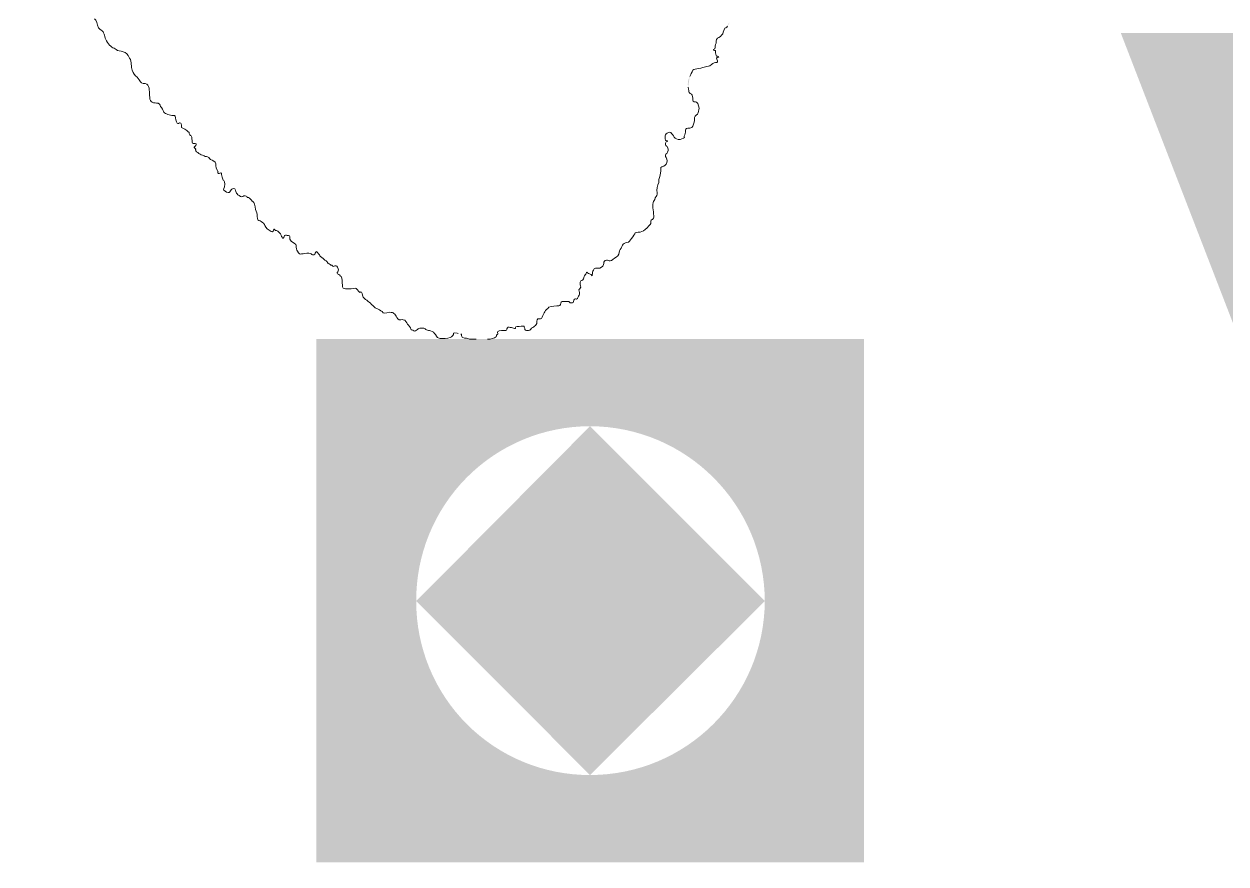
# Model space of a CAD drawing. Header units: millimetres. Extents: x 7106 to 73427, y -466 to 50348.
# Drawn here: x 34011.1 to 34182, y 24220.6 to 24340 of the extents above; entities that cross this region are included whole.
import ezdxf

# ---------------------------------------------------------------- set-up
doc = ezdxf.new("R2010")
doc.units = ezdxf.units.MM
doc.layers.add('Cotas', color=1, linetype='Continuous')
doc.layers.add('PDF11_Geometry', color=7, linetype='Continuous')
doc.layers.add('PDF11_Solid Fills', color=252, linetype='Continuous', true_color=0x8c8f90)

# ---------------------------------------------------------------- blocks, each defined once
blk = doc.blocks.new('AW-GEV-264B-370 a')
at = {"layer": 'PDF11_Solid Fills', "transparency": 33554559}
h = blk.add_hatch(color=1, dxfattribs=at)
h.paths.add_polyline_path([(-214.2593, 28.5565), (-214.2746, 28.5565)], flags=0)
h.paths.add_polyline_path([(-212.4079, 30.0774), (-212.4274, 30.0551)], flags=0)
h.paths.add_polyline_path([(-212.4315, 29.9982), (-212.4482, 29.9732)], flags=0)
h.paths.add_polyline_path([(-212.5038, 29.9371), (-212.5246, 29.9218), (-212.5399, 29.894)], flags=0)
h.paths.add_polyline_path([(-212.5774, 29.8468), (-212.6079, 29.8232), (-212.6176, 29.7829)], flags=0)
h.paths.add_polyline_path([(-212.6774, 29.7079), (-212.6815, 29.6871), (-212.7024, 29.6704), (-212.7232, 29.6579), (-212.7343, 29.6537), (-212.7385, 29.6329), (-212.7718, 29.5926), (-212.8051, 29.5524)], flags=0)
h.paths.add_polyline_path([(-212.9468, 29.4371, 0.008246), (-212.9246, 29.4621)], flags=0)
h.paths.add_polyline_path([(-212.9468, 29.4371), (-212.9732, 29.4162), (-213.0162, 29.3565), (-213.0454, 29.319)], flags=0)
h.paths.add_polyline_path([(-213.769, 28.5815), (-213.7871, 28.5496)], flags=0)
h.paths.add_polyline_path([(-214.9662, 27.2704, 0.016363), (-215.0204, 27.1982)], flags=0)
h.paths.add_polyline_path([(-216.1162, 25.8315, 0.147633), (-216.1385, 25.7954)], flags=0)
h.paths.add_polyline_path([(-216.4496, 25.3801, 0.19653), (-216.4621, 25.294)], flags=0)
h.paths.add_polyline_path([(-218.1162, 23.2149), (-218.2121, 23.2149)], flags=0)
h.paths.add_polyline_path([(-218.3607, 23.2635, 0.002706), (-218.3371, 23.2593)], flags=0)
h.paths.add_polyline_path([(-221.9399, 29.2871, 0.064397), (-221.9107, 29.3162)], flags=0)
h.paths.add_polyline_path([(-221.9107, 29.3162), (-221.8926, 29.3607)], flags=0)
h.paths.add_polyline_path([(-221.744, 29.7024), (-221.7079, 29.7482), (-221.6621, 29.7732)], flags=0)
h.paths.add_polyline_path([(-221.3343, 30.0482, 0.026324), (-221.3371, 29.994)], flags=0)
h.paths.add_polyline_path([(-221.3343, 30.0482), (-221.3037, 30.0871), (-221.2524, 30.1399), (-221.2149, 30.2051), (-221.2329, 30.2537)], flags=0)
h.paths.add_polyline_path([(-220.7649, 30.7218), (-220.7343, 30.7787), (-220.7093, 30.801)], flags=0)
h.paths.add_polyline_path([(-220.319, 31.1274, 0.012202), (-220.3593, 31.1343)], flags=0)
h.paths.add_polyline_path([(-219.9718, 31.3913), (-219.9343, 31.4204)], flags=0)
h.paths.add_polyline_path([(-219.5857, 31.3718), (-219.5621, 31.344)], flags=0)
h.paths.add_polyline_path([(-218.8496, 30.7579), (-218.8496, 30.7371)], flags=0)
h.paths.add_polyline_path([(-218.426, 30.1371, 0.036638), (-218.4287, 30.169)], flags=0)
blk.add_hatch(color=1, dxfattribs=at).paths.add_polyline_path([(-205.4842, 25.7393), (-208.1314, 18.8907), (-210.2439, 18.8907), (-212.8939, 25.7393), (-210.2994, 25.7393), (-209.1883, 22.1407), (-208.0758, 25.7393)])
h = blk.add_hatch(color=1, dxfattribs=at)
h.paths.add_polyline_path([(-218.7054, 21.0571, 0.416062), (-217.2721, 19.6237)], flags=0)
h.paths.add_polyline_path([(-217.2721, 22.4987, 0.415941), (-218.7054, 21.0571)], flags=0)
h.paths.add_polyline_path([(-215.8304, 21.0571, 0.412573), (-217.2721, 22.4987)], flags=0)
h.paths.add_polyline_path([(-217.2721, 19.6237, 0.412679), (-215.8304, 21.0571)], flags=0)
h.paths.add_polyline_path([(-219.5304, 18.9029), (-215.011, 18.9029), (-215.011, 23.2168), (-219.5304, 23.2168)], flags=0)
at = {"layer": 'PDF11_Solid Fills', "true_color": 0xffffff, "transparency": 33554559}
h = blk.add_hatch(color=7, dxfattribs=at)
h.paths.add_polyline_path([(-217.2728, 20.3407, 0.417703), (-216.5506, 21.0574)], flags=0)
h.paths.add_polyline_path([(-217.9922, 21.0574, 0.413449), (-217.2728, 20.3407)], flags=0)
h.paths.add_polyline_path([(-217.2728, 21.781, 0.411447), (-217.9922, 21.0574)], flags=0)
h.paths.add_polyline_path([(-216.5506, 21.0574, 0.415709), (-217.2728, 21.781)], flags=0)
at = {"layer": 'PDF11_Geometry', "color": 1, "lineweight": 9}
for points in [[(-221.326, 25.7829), (-221.3371, 25.8065), (-221.344, 25.8496), (-221.3579, 25.8579)], [(-221.2885, 25.7482), (-221.294, 25.7663), (-221.3093, 25.7607), (-221.326, 25.7829)], [(-216.1385, 25.7954), (-216.144, 25.7829), (-216.1607, 25.7829), (-216.1635, 25.7732)], [(-221.2524, 25.6621), (-221.2732, 25.694), (-221.276, 25.7287), (-221.2885, 25.7482)], [(-216.2287, 25.6857), (-216.2357, 25.6649), (-216.2287, 25.6649), (-216.2357, 25.6454)], [(-216.1871, 25.7218), (-216.1954, 25.7051), (-216.2232, 25.7024), (-216.2287, 25.6857)], [(-216.1635, 25.7732), (-216.1746, 25.7607), (-216.169, 25.7343), (-216.1871, 25.7218)], [(-221.1815, 25.6051), (-221.201, 25.6162), (-221.2301, 25.6246), (-221.2524, 25.6621)], [(-221.1232, 25.5857), (-221.1468, 25.5926), (-221.1649, 25.5899), (-221.1815, 25.6051)], [(-221.069, 25.5329), (-221.0843, 25.5649), (-221.0996, 25.5788), (-221.1232, 25.5857)], [(-216.2412, 25.6107), (-216.2412, 25.6107), (-216.2579, 25.6051), (-216.2524, 25.5996)], [(-216.2524, 25.5996), (-216.244, 25.5926), (-216.2357, 25.6024), (-216.2357, 25.5899)], [(-216.2357, 25.6454), (-216.2412, 25.6246), (-216.2412, 25.6107), (-216.2412, 25.6107)], [(-216.2357, 25.5899), (-216.2357, 25.5732), (-216.2357, 25.5524), (-216.2287, 25.5496)], [(-221.0496, 25.4329), (-221.0579, 25.4621), (-221.0496, 25.501), (-221.069, 25.5329)], [(-216.269, 25.4801), (-216.2871, 25.4635), (-216.3037, 25.4635), (-216.3204, 25.4621)], [(-216.226, 25.4968), (-216.2385, 25.4968), (-216.2551, 25.4912), (-216.269, 25.4801)], [(-216.2287, 25.5496), (-216.226, 25.5468), (-216.2135, 25.5496), (-216.2107, 25.544)], [(-216.2274, 25.5329), (-216.2287, 25.5232), (-216.2107, 25.4982), (-216.226, 25.4968)], [(-216.2107, 25.544), (-216.2107, 25.5371), (-216.2232, 25.544), (-216.2274, 25.5329)], [(-221.0079, 25.3746), (-221.0232, 25.3926), (-221.0399, 25.4037), (-221.0496, 25.4329)], [(-216.4301, 25.419), (-216.4426, 25.3954), (-216.4399, 25.3996), (-216.4496, 25.3801)], [(-216.3912, 25.4454), (-216.4107, 25.4371), (-216.4204, 25.4454), (-216.4301, 25.419)], [(-216.3204, 25.4621), (-216.351, 25.4524), (-216.369, 25.4482), (-216.3912, 25.4454)], [(-220.9787, 25.3371), (-220.9857, 25.3496), (-220.9926, 25.3593), (-221.0079, 25.3746)], [(-220.9274, 25.3176), (-220.944, 25.3274), (-220.9746, 25.319), (-220.9787, 25.3371)], [(-220.9024, 25.2107), (-220.9107, 25.2412), (-220.8982, 25.3051), (-220.9274, 25.3176)], [(-216.4621, 25.294), (-216.4565, 25.2635), (-216.4593, 25.2635), (-216.4537, 25.2482)], [(-220.8829, 25.1704), (-220.8982, 25.176), (-220.9024, 25.1843), (-220.9024, 25.2107)], [(-216.4537, 25.2482), (-216.4426, 25.2329), (-216.4371, 25.2412), (-216.4301, 25.2287)], [(-216.4301, 25.2287), (-216.4218, 25.2149), (-216.4246, 25.1899), (-216.4204, 25.176)], [(-220.8343, 25.1607), (-220.8496, 25.1635), (-220.869, 25.1607), (-220.8829, 25.1704)], [(-220.8065, 25.1246), (-220.819, 25.1385), (-220.8135, 25.1537), (-220.8343, 25.1607)], [(-220.7829, 25.0815), (-220.7926, 25.0857), (-220.7899, 25.1121), (-220.8065, 25.1246)], [(-220.744, 25.0662), (-220.7565, 25.069), (-220.7718, 25.0746), (-220.7829, 25.0815)], [(-216.4204, 25.176), (-216.4121, 25.169), (-216.4051, 25.1746), (-216.3926, 25.169)], [(-216.3732, 25.1065), (-216.3801, 25.094), (-216.3801, 25.069), (-216.3954, 25.0621)], [(-216.3926, 25.169), (-216.3801, 25.1607), (-216.369, 25.119), (-216.3732, 25.1065)], [(-220.6982, 25.0607), (-220.7149, 25.0607), (-220.7274, 25.0593), (-220.744, 25.0662)], [(-220.6815, 25.0065), (-220.6926, 25.026), (-220.6885, 25.0607), (-220.6982, 25.0607)], [(-220.6565, 24.9982), (-220.6732, 24.9926), (-220.6732, 24.9912), (-220.6815, 25.0065)], [(-220.6426, 24.9718), (-220.6426, 24.9829), (-220.6399, 25.001), (-220.6565, 24.9982)], [(-216.4121, 25.0051), (-216.4204, 24.9815), (-216.4218, 24.9593), (-216.4496, 24.9565)], [(-216.4093, 25.0343), (-216.4121, 25.0246), (-216.4051, 25.0274), (-216.4121, 25.0051)], [(-216.3954, 25.0621), (-216.4093, 25.0496), (-216.4093, 25.0496), (-216.4093, 25.0343)], [(-220.5982, 24.9357), (-220.619, 24.9524), (-220.6496, 24.9565), (-220.6426, 24.9718)], [(-220.5774, 24.9121), (-220.5815, 24.9274), (-220.5774, 24.9162), (-220.5982, 24.9357)], [(-220.5621, 24.8913), (-220.5704, 24.8982), (-220.5746, 24.9024), (-220.5774, 24.9121)], [(-220.5537, 24.8412), (-220.5551, 24.8565), (-220.5524, 24.8829), (-220.5621, 24.8913)], [(-216.6246, 24.919), (-216.644, 24.9162), (-216.651, 24.9024), (-216.651, 24.8913)], [(-216.651, 24.8913), (-216.651, 24.8774), (-216.651, 24.851), (-216.6496, 24.8537)], [(-216.5912, 24.9024), (-216.6037, 24.9162), (-216.6065, 24.9274), (-216.6246, 24.919)], [(-216.5579, 24.8662), (-216.576, 24.8732), (-216.5815, 24.8871), (-216.5912, 24.9024)], [(-216.4912, 24.8996), (-216.5051, 24.8871), (-216.4815, 24.8774), (-216.501, 24.8732)], [(-216.4857, 24.9399), (-216.4857, 24.9329), (-216.4815, 24.9121), (-216.4912, 24.8996)], [(-216.4496, 24.9565), (-216.476, 24.9565), (-216.4815, 24.9524), (-216.4857, 24.9399)], [(-220.5274, 24.8288), (-220.5399, 24.8329), (-220.5524, 24.8218), (-220.5537, 24.8412)], [(-220.5274, 24.7885), (-220.5385, 24.7954), (-220.5399, 24.7954), (-220.5315, 24.8051)], [(-220.5315, 24.8051), (-220.5204, 24.8135), (-220.5135, 24.826), (-220.5274, 24.8288)], [(-220.526, 24.776), (-220.526, 24.7843), (-220.5162, 24.7829), (-220.5274, 24.7885)], [(-216.6496, 24.8537), (-216.644, 24.8565), (-216.6246, 24.8468), (-216.6357, 24.8454)], [(-216.6357, 24.8454), (-216.6496, 24.8412), (-216.6496, 24.8371), (-216.6496, 24.8218)], [(-216.6496, 24.8218), (-216.6496, 24.8065), (-216.6357, 24.8065), (-216.6315, 24.7982)], [(-216.6315, 24.7982), (-216.6288, 24.7885), (-216.6218, 24.776), (-216.6315, 24.7579)], [(-216.501, 24.8732), (-216.5204, 24.8676), (-216.5385, 24.8537), (-216.5579, 24.8662)], [(-220.4996, 24.7468), (-220.5093, 24.7579), (-220.526, 24.7635), (-220.526, 24.776)], [(-220.4676, 24.7329), (-220.4871, 24.7357), (-220.4899, 24.744), (-220.4996, 24.7468)], [(-220.4357, 24.7218), (-220.4551, 24.7218), (-220.4551, 24.7301), (-220.4676, 24.7329)], [(-220.4093, 24.7065), (-220.4176, 24.7176), (-220.4218, 24.719), (-220.4357, 24.7218)], [(-220.3635, 24.6746), (-220.376, 24.6912), (-220.4037, 24.6912), (-220.4093, 24.7065)], [(-216.6357, 24.6871), (-216.6385, 24.6676), (-216.644, 24.6482), (-216.6635, 24.6426)], [(-216.6315, 24.7579), (-216.6426, 24.7412), (-216.651, 24.7412), (-216.6496, 24.7218)], [(-216.6496, 24.7218), (-216.644, 24.7038), (-216.6357, 24.7121), (-216.6357, 24.6871)], [(-220.3482, 24.6093), (-220.3635, 24.6343), (-220.351, 24.6593), (-220.3635, 24.6746)], [(-220.3412, 24.5871), (-220.3426, 24.6051), (-220.3343, 24.5871), (-220.3482, 24.6093)], [(-220.3176, 24.5871), (-220.326, 24.5871), (-220.3343, 24.5746), (-220.3412, 24.5871)], [(-220.3051, 24.5524), (-220.3163, 24.5635), (-220.3051, 24.5829), (-220.3176, 24.5871)], [(-216.6885, 24.6176), (-216.6871, 24.5968), (-216.6899, 24.5774), (-216.6996, 24.5496)], [(-216.6635, 24.6426), (-216.6746, 24.6343), (-216.6899, 24.6426), (-216.6885, 24.6176)], [(-220.2912, 24.5246), (-220.301, 24.5246), (-220.301, 24.5412), (-220.3051, 24.5524)], [(-220.2912, 24.4579), (-220.2815, 24.469), (-220.2815, 24.5204), (-220.2912, 24.5246)], [(-216.7135, 24.4885), (-216.726, 24.4579), (-216.7162, 24.4232), (-216.719, 24.4107)], [(-216.6996, 24.5496), (-216.7093, 24.5246), (-216.6954, 24.5176), (-216.7135, 24.4885)], [(-220.269, 24.4287), (-220.2885, 24.4385), (-220.301, 24.4496), (-220.2912, 24.4579)], [(-220.2371, 24.4385), (-220.2426, 24.4287), (-220.2524, 24.4176), (-220.269, 24.4287)], [(-220.2107, 24.4579), (-220.2246, 24.4551), (-220.2315, 24.4496), (-220.2371, 24.4385)], [(-220.1885, 24.4204), (-220.194, 24.4371), (-220.1968, 24.4579), (-220.2107, 24.4579)], [(-220.1537, 24.3926), (-220.1732, 24.4037), (-220.1815, 24.4107), (-220.1885, 24.4204)], [(-220.1162, 24.3982), (-220.1301, 24.3982), (-220.1399, 24.3857), (-220.1537, 24.3926)], [(-220.0968, 24.3843), (-220.1037, 24.3857), (-220.101, 24.3982), (-220.1162, 24.3982)], [(-216.719, 24.4107), (-216.719, 24.3982), (-216.7343, 24.3857), (-216.7385, 24.3676)], [(-220.0649, 24.3607), (-220.0718, 24.3746), (-220.0871, 24.3843), (-220.0968, 24.3843)], [(-220.044, 24.344), (-220.0524, 24.3537), (-220.0537, 24.3482), (-220.0649, 24.3607)], [(-220.026, 24.2704), (-220.0357, 24.2829), (-220.0343, 24.3343), (-220.044, 24.344)], [(-216.7538, 24.3274), (-216.7593, 24.2968), (-216.7385, 24.2287), (-216.7496, 24.2135)], [(-216.7385, 24.3676), (-216.744, 24.3496), (-216.751, 24.3565), (-216.7538, 24.3274)], [(-220.0135, 24.2107), (-220.0204, 24.2315), (-220.0135, 24.2551), (-220.026, 24.2704)], [(-219.9829, 24.1871), (-219.9968, 24.194), (-220.0135, 24.1885), (-220.0135, 24.2107)], [(-216.7496, 24.2135), (-216.7593, 24.194), (-216.7704, 24.2065), (-216.7704, 24.1885)], [(-219.9551, 24.1524), (-219.9551, 24.1676), (-219.9704, 24.176), (-219.9829, 24.1871)], [(-219.9024, 24.1037), (-219.9232, 24.1162), (-219.9482, 24.1371), (-219.9551, 24.1524)], [(-219.8801, 24.1218), (-219.8843, 24.1135), (-219.8843, 24.0954), (-219.9024, 24.1037)], [(-219.8565, 24.1107), (-219.8732, 24.1107), (-219.8746, 24.1274), (-219.8801, 24.1218)], [(-219.826, 24.0843), (-219.8371, 24.0982), (-219.8426, 24.1079), (-219.8565, 24.1107)], [(-216.8982, 24.0926), (-216.9024, 24.0843), (-216.9162, 24.0649), (-216.9301, 24.0454)], [(-216.8454, 24.1024), (-216.8593, 24.0968), (-216.8912, 24.0982), (-216.8982, 24.0926)], [(-216.7857, 24.151), (-216.8079, 24.1246), (-216.826, 24.1079), (-216.8454, 24.1024)], [(-216.7704, 24.1885), (-216.7732, 24.1676), (-216.7649, 24.1718), (-216.7857, 24.151)], [(-219.8079, 24.0496), (-219.8149, 24.0593), (-219.8149, 24.0662), (-219.826, 24.0843)], [(-219.7912, 24.0704), (-219.7954, 24.0579), (-219.7982, 24.044), (-219.8079, 24.0496)], [(-219.7593, 24.0704), (-219.7732, 24.0704), (-219.7801, 24.076), (-219.7912, 24.0704)], [(-219.7468, 24.0412), (-219.7496, 24.0579), (-219.7399, 24.0704), (-219.7593, 24.0704)], [(-219.7121, 24.0065), (-219.7343, 24.0204), (-219.7426, 24.0274), (-219.7468, 24.0412)], [(-219.6954, 23.9746), (-219.6954, 23.9912), (-219.6871, 23.9912), (-219.7121, 24.0065)], [(-217.0051, 23.9912), (-217.0093, 23.9746), (-217.0232, 23.9579), (-217.0274, 23.944)], [(-216.9676, 24.0135), (-216.9871, 24.0121), (-216.994, 24.0024), (-217.0051, 23.9912)], [(-216.9301, 24.0454), (-216.944, 24.0301), (-216.9468, 24.0149), (-216.9676, 24.0135)], [(-219.676, 23.9287), (-219.6885, 23.9468), (-219.6954, 23.9551), (-219.6954, 23.9746)], [(-219.6385, 23.9204), (-219.6607, 23.9204), (-219.6607, 23.9093), (-219.676, 23.9287)], [(-219.5801, 23.9232), (-219.5926, 23.9287), (-219.6232, 23.9232), (-219.6385, 23.9204)], [(-219.5607, 23.9121), (-219.5704, 23.9121), (-219.5663, 23.9204), (-219.5801, 23.9232)], [(-219.5343, 23.9343), (-219.5426, 23.9204), (-219.5399, 23.9093), (-219.5607, 23.9121)], [(-219.5107, 23.9204), (-219.5218, 23.9343), (-219.5301, 23.9468), (-219.5343, 23.9343)], [(-219.4829, 23.8899), (-219.5024, 23.9024), (-219.4996, 23.9051), (-219.5107, 23.9204)], [(-217.0551, 23.8926), (-217.076, 23.8801), (-217.094, 23.8621), (-217.1051, 23.8621)], [(-217.0274, 23.944), (-217.0315, 23.9246), (-217.0315, 23.9051), (-217.0551, 23.8926)], [(-219.4482, 23.8621), (-219.4635, 23.8676), (-219.4676, 23.876), (-219.4829, 23.8899)], [(-219.4246, 23.8371), (-219.4385, 23.8412), (-219.4343, 23.851), (-219.4482, 23.8621)], [(-219.3954, 23.8218), (-219.4051, 23.8288), (-219.4121, 23.8246), (-219.4246, 23.8371)], [(-219.376, 23.8218), (-219.3829, 23.8162), (-219.3926, 23.8121), (-219.3954, 23.8218)], [(-219.3496, 23.7968), (-219.3565, 23.8162), (-219.3621, 23.8246), (-219.376, 23.8218)], [(-219.3565, 23.7663), (-219.3482, 23.7732), (-219.344, 23.7815), (-219.3496, 23.7968)], [(-217.2371, 23.7968), (-217.2454, 23.7774), (-217.2538, 23.7732), (-217.2524, 23.7663)], [(-217.1913, 23.8024), (-217.2079, 23.7968), (-217.2232, 23.8107), (-217.2371, 23.7968)], [(-217.1593, 23.8412), (-217.1593, 23.8288), (-217.1704, 23.8079), (-217.1913, 23.8024)], [(-217.1371, 23.8676), (-217.151, 23.8676), (-217.1593, 23.8565), (-217.1593, 23.8412)], [(-217.1051, 23.8621), (-217.119, 23.8593), (-217.1246, 23.8676), (-217.1371, 23.8676)], [(-219.3426, 23.7482), (-219.3524, 23.7537), (-219.3621, 23.7565), (-219.3565, 23.7663)], [(-219.319, 23.719), (-219.3287, 23.7412), (-219.3343, 23.7412), (-219.3426, 23.7482)], [(-219.3121, 23.6468), (-219.3149, 23.6649), (-219.3149, 23.6968), (-219.319, 23.719)], [(-217.3399, 23.701), (-217.3524, 23.694), (-217.3524, 23.694), (-217.3524, 23.6732)], [(-217.3218, 23.7274), (-217.3246, 23.7162), (-217.326, 23.7079), (-217.3399, 23.701)], [(-217.3037, 23.7607), (-217.3037, 23.751), (-217.319, 23.7412), (-217.3218, 23.7274)], [(-217.2857, 23.7565), (-217.294, 23.7676), (-217.3037, 23.7732), (-217.3037, 23.7607)], [(-217.2579, 23.7412), (-217.2662, 23.7551), (-217.2718, 23.751), (-217.2857, 23.7565)], [(-217.2524, 23.7663), (-217.2524, 23.7565), (-217.2524, 23.7274), (-217.2579, 23.7412)], [(-219.276, 23.6315), (-219.2926, 23.6315), (-219.3107, 23.6315), (-219.3121, 23.6468)], [(-219.2079, 23.6357), (-219.2218, 23.6357), (-219.2607, 23.6274), (-219.276, 23.6315)], [(-219.1815, 23.6121), (-219.1926, 23.6274), (-219.1968, 23.6357), (-219.2079, 23.6357)], [(-219.1621, 23.6065), (-219.1704, 23.6065), (-219.169, 23.5926), (-219.1815, 23.6121)], [(-219.1426, 23.5635), (-219.151, 23.5829), (-219.151, 23.6065), (-219.1621, 23.6065)], [(-217.3524, 23.6357), (-217.3621, 23.6232), (-217.3676, 23.6315), (-217.3621, 23.6121)], [(-217.3621, 23.6121), (-217.3579, 23.5926), (-217.3565, 23.5926), (-217.3621, 23.5801)], [(-217.3524, 23.6732), (-217.3565, 23.6621), (-217.3412, 23.6468), (-217.3524, 23.6357)], [(-219.101, 23.5274), (-219.119, 23.5468), (-219.1288, 23.5399), (-219.1426, 23.5635)], [(-219.026, 23.4649), (-219.0454, 23.4732), (-219.0801, 23.5107), (-219.101, 23.5274)], [(-217.5093, 23.5204), (-217.5149, 23.5107), (-217.5149, 23.4912), (-217.5301, 23.4912)], [(-217.4551, 23.5274), (-217.4676, 23.526), (-217.5051, 23.5301), (-217.5093, 23.5204)], [(-217.4274, 23.5149), (-217.444, 23.5149), (-217.4413, 23.5274), (-217.4551, 23.5274)], [(-217.4051, 23.5371), (-217.4121, 23.5204), (-217.4093, 23.5149), (-217.4274, 23.5149)], [(-217.3843, 23.5468), (-217.3954, 23.5468), (-217.3954, 23.5537), (-217.4051, 23.5371)], [(-217.3621, 23.5801), (-217.3704, 23.569), (-217.3704, 23.5496), (-217.3843, 23.5468)], [(-218.9774, 23.4343), (-218.9871, 23.4482), (-219.001, 23.4538), (-219.026, 23.4649)], [(-218.9107, 23.4371), (-218.9301, 23.4426), (-218.9649, 23.4232), (-218.9774, 23.4343)], [(-218.8829, 23.4232), (-218.8954, 23.4315), (-218.8954, 23.4343), (-218.9107, 23.4371)], [(-218.8579, 23.3829), (-218.8718, 23.3996), (-218.8718, 23.4135), (-218.8829, 23.4232)], [(-217.6621, 23.4107), (-217.669, 23.3899), (-217.6649, 23.3899), (-217.6801, 23.3829)], [(-217.6454, 23.4426), (-217.651, 23.4274), (-217.6537, 23.4315), (-217.6621, 23.4107)], [(-217.6107, 23.4787), (-217.6246, 23.4676), (-217.6371, 23.4565), (-217.6454, 23.4426)], [(-217.5301, 23.4912), (-217.544, 23.4885), (-217.594, 23.4912), (-217.6107, 23.4787)], [(-218.8121, 23.376), (-218.8246, 23.3815), (-218.8412, 23.369), (-218.8579, 23.3829)], [(-218.7774, 23.3412), (-218.7801, 23.3482), (-218.7968, 23.376), (-218.8121, 23.376)], [(-218.751, 23.2996), (-218.751, 23.3121), (-218.7676, 23.3301), (-218.7774, 23.3412)], [(-218.726, 23.2857), (-218.7315, 23.294), (-218.751, 23.2899), (-218.751, 23.2996)], [(-218.6954, 23.2968), (-218.7037, 23.2899), (-218.719, 23.2732), (-218.726, 23.2857)], [(-218.6649, 23.3065), (-218.6815, 23.3065), (-218.6857, 23.3065), (-218.6954, 23.2968)], [(-218.6274, 23.2968), (-218.6288, 23.3051), (-218.651, 23.3107), (-218.6649, 23.3065)], [(-218.5968, 23.2871), (-218.6079, 23.2871), (-218.6204, 23.2912), (-218.6274, 23.2968)], [(-217.9537, 23.3107), (-217.9649, 23.2968), (-217.9537, 23.2899), (-217.9649, 23.2871)], [(-217.9301, 23.3135), (-217.9426, 23.3121), (-217.9468, 23.3204), (-217.9537, 23.3107)], [(-217.8954, 23.3037), (-217.9051, 23.3065), (-217.9162, 23.3135), (-217.9301, 23.3135)], [(-217.8829, 23.319), (-217.8899, 23.3135), (-217.8843, 23.2996), (-217.8954, 23.3037)], [(-217.8246, 23.3232), (-217.8412, 23.3232), (-217.8718, 23.3204), (-217.8829, 23.319)], [(-217.8107, 23.3051), (-217.8218, 23.319), (-217.8079, 23.3232), (-217.8246, 23.3232)], [(-217.7801, 23.2871), (-217.8079, 23.2857), (-217.8079, 23.2926), (-217.8107, 23.3051)], [(-217.744, 23.3135), (-217.7607, 23.3037), (-217.7607, 23.2899), (-217.7801, 23.2871)], [(-217.7162, 23.3371), (-217.726, 23.3232), (-217.7315, 23.3204), (-217.744, 23.3135)], [(-217.7065, 23.376), (-217.7135, 23.3579), (-217.7051, 23.3482), (-217.7162, 23.3371)], [(-217.6801, 23.3829), (-217.6926, 23.3815), (-217.7024, 23.3899), (-217.7065, 23.376)], [(-218.5551, 23.2635), (-218.5649, 23.2774), (-218.5843, 23.2871), (-218.5968, 23.2871)], [(-218.5287, 23.2287), (-218.5287, 23.2287), (-218.544, 23.2524), (-218.5551, 23.2635)], [(-218.501, 23.2204), (-218.5079, 23.2204), (-218.5287, 23.2287), (-218.5287, 23.2287)], [(-218.426, 23.2287), (-218.4454, 23.2246), (-218.4926, 23.2204), (-218.501, 23.2204)], [(-218.3982, 23.2537), (-218.4037, 23.2426), (-218.4093, 23.2371), (-218.426, 23.2287)], [(-218.3857, 23.269), (-218.3982, 23.269), (-218.3982, 23.2635), (-218.3982, 23.2537)], [(-218.3607, 23.2635), (-218.3607, 23.2635), (-218.3704, 23.269), (-218.3857, 23.269)], [(-218.3274, 23.2329), (-218.3301, 23.2385), (-218.3301, 23.2551), (-218.3371, 23.2593)], [(-218.2801, 23.2204), (-218.2912, 23.2246), (-218.326, 23.226), (-218.3274, 23.2329)], [(-218.2121, 23.2149), (-218.2301, 23.2149), (-218.2649, 23.2149), (-218.2801, 23.2204)], [(-218.0524, 23.2315), (-218.0593, 23.2287), (-218.0857, 23.2149), (-218.1162, 23.2149)], [(-218.0371, 23.2537), (-218.0482, 23.2524), (-218.0399, 23.2329), (-218.0524, 23.2315)], [(-218.0329, 23.2801), (-218.0399, 23.269), (-218.026, 23.2551), (-218.0371, 23.2537)], [(-217.9649, 23.2871), (-217.9787, 23.2857), (-218.026, 23.2899), (-218.0329, 23.2801)]]:
    blk.add_open_spline(points, degree=3, dxfattribs=at)

msp = doc.modelspace()

# ---------------------------------------------------------------- block references
at = {"layer": 'Cotas', "xscale": 17.23794430566618, "yscale": 17.23794430566618, "zscale": 17.23794430566618}
msp.add_blockref('AW-GEV-264B-370 a', (37836.94, 23895.01), dxfattribs=at)

doc.saveas('drawing.dxf')
